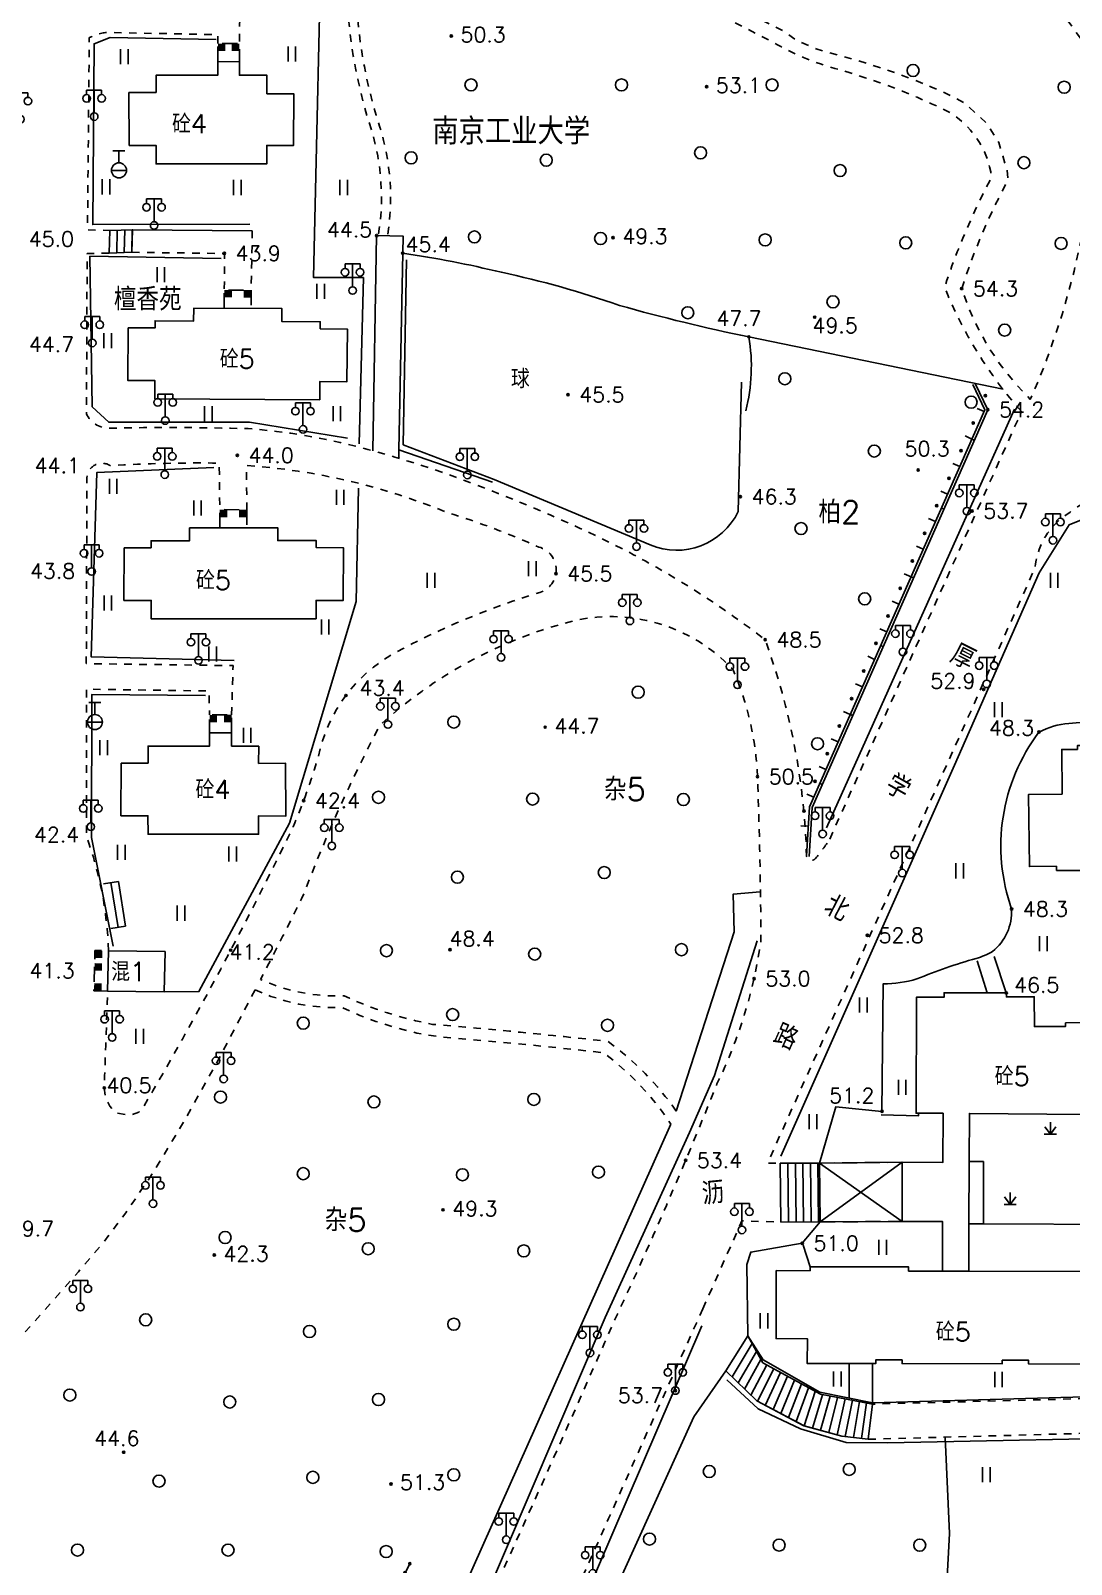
# Model space of a CAD drawing. Extents: x 115374 to 116875, y 149866 to 152432.
# Drawn here: x 115658.3 to 115796.6, y 151637.3 to 151841.1 of the extents above; entities that cross this region are included whole.
import ezdxf
from ezdxf.enums import TextEntityAlignment as Align

# ---------------------------------------------------------------- set-up
doc = ezdxf.new("R2010")
doc.units = 0
doc.header["$MEASUREMENT"] = 0
doc.header["$PDMODE"] = 32
doc.header["$PDSIZE"] = 0.3
doc.linetypes.add('X5', pattern=[3, 2, -1])
doc.linetypes.add('X6', pattern=[2, 1, -1])
doc.layers.get('0').update_dxf_attribs({"linetype": 'CONTINUOUS'})
for name, color, linetype in [('BOUND', 7, 'CONTINUOUS'), ('DLDW', 14, 'CONTINUOUS'), ('DLSS', 5, 'CONTINUOUS'), ('DMTZ', 5, 'CONTINUOUS'), ('GCD', 1, 'CONTINUOUS'), ('GXYZ', 2, 'CONTINUOUS'), ('JMD', 6, 'CONTINUOUS'), ('YZH', 2, 'CONTINUOUS'), ('ZBTZ', 5, 'CONTINUOUS')]:
    doc.layers.add(name, color=color, linetype=linetype)
doc.styles.add('HZ', font='rs.shx', dxfattribs={"bigfont": 'hztxt.shx'})
doc.linetypes.add('X19', pattern='A,4.5,[145,symbolx.shx,S=1,R=0,X=0,Y=1],4.5,-0.5,[146,symbolx.shx,S=1,R=0,X=0,Y=0],-0.5', length=10)
doc.linetypes.add('X20', pattern='A,4.5,[145,symbolx.shx,S=1,R=0,X=0,Y=0],4.5,-0.5,[146,symbolx.shx,S=1,R=0,X=0,Y=0],-0.5', length=10)
doc.linetypes.add('X35', pattern='A,2,[4,symbolt.shx,S=1,R=0,X=0,Y=0],2,[28,symbolt.shx,S=1,R=0,X=0,Y=0],1e-11', length=4)
doc.linetypes.add('X36', pattern='A,2,[4,symbolt.shx,S=1,R=180,X=0,Y=0],2,[28,symbolt.shx,S=1,R=180,X=0,Y=0],1e-11', length=4)
doc.linetypes.add('X4', pattern='A,0,-1e-09,[149,symbolx.shx,S=0.15,R=0,X=0,Y=0],-1.6', length=1.6)
doc.linetypes.add('X49', pattern='A,0,[5,symbolt.shx,S=1,R=0,X=0,Y=0],-10', length=10)

# ---------------------------------------------------------------- blocks, each defined once
blk = doc.blocks.new('GC124')
for p, q in [((0, -0.8), (-0.75, 0.2)), ((0, -0.8), (0, 0.8)), ((0, -0.8), (0.75, 0.2)), ((-0.8, -0.8), (0.75, -0.8)), ((0.8, -0.8), (0, -0.8))]:
    blk.add_line(p, q)
blk = doc.blocks.new('GC097')
for p, q in [((-1, 2.92), (-1, 3.52)), ((-1, 3.52), (1, 3.52)), ((0, 0.52), (0, 3.52)), ((1, 3.52), (1, 2.92))]:
    blk.add_line(p, q)
for centre in [(-1, 2.42), (1, 2.42), (0.01, 0)]:
    blk.add_circle(centre, 0.5)
blk = doc.blocks.new('GC271')
at = {"const_width": 1}
blk.add_lwpolyline([(-0.5, 0), (0.5, 0)], dxfattribs=at)
blk = doc.blocks.new('GC133')
for p, q in [((-0.81, 2.59), (0.79, 2.59)), ((-0.01, 0.99), (-0.01, 2.59)), ((-1.01, -0.01), (0.99, -0.01))]:
    blk.add_line(p, q)
blk.add_circle((-0.01, -0.01), 1)
blk = doc.blocks.new('GC132')
for p, q in [((0.7, 3.1), (0.06, 1.9)), ((0.51, 3.04), (0.7, 3.1)), ((0.7, 3.1), (0.75, 2.94)), ((0.63, 1.59), (0, 0.5)), ((0.06, 1.9), (0.63, 1.59))]:
    blk.add_line(p, q)
blk.add_circle((0, 0), 0.5)
for p in [(0.7, 3.1), (0.7, 3.1), (0.06, 1.9), (0.63, 1.59)]:
    blk.add_point(p)
blk = doc.blocks.new('GC121')
for p, q in [((-0.5, -0.64), (-0.5, 1.36)), ((-0.5, -0.64), (-0.5, 0.86)), ((0.5, -0.64), (0.5, 1.36))]:
    blk.add_line(p, q)
blk = doc.blocks.new('GC122')
blk.add_circle((0, 0), 0.8)

msp = doc.modelspace()

# ---------------------------------------------------------------- linework, layer by layer
at = {"layer": 'BOUND', "linetype": 'Continuous', "flags": 128}
for points, elevation in [([(115671.78, 151811.62), (115668.75, 151811.53), (115668.82, 151814.52), (115671.85, 151814.61)], 44.67), ([(115763.14, 151690.62), (115757.93, 151690.6), (115758.02, 151682.79), (115763.24, 151682.81)], 50.46), ([(115763.14, 151690.62), (115774.14, 151690.74), (115774.12, 151682.88), (115763.24, 151682.81)], 50.46)]:
    msp.add_lwpolyline(points, close=True, dxfattribs=dict(at, elevation=elevation))
msp.add_lwpolyline([(115770.18, 151658.61), (115763.26, 151659.92), (115755.59, 151664.1), (115753.63, 151667.68), (115750.71, 151663.03), (115754.79, 151659.04), (115761.08, 151655.74), (115766.12, 151654.36), (115769.62, 151653.94)], close=True, dxfattribs=at)
at = {"layer": 'DLDW', "linetype": 'Continuous'}
for p, q in [((115668.01, 151727.73, 42.22), (115669.98, 151728.05, 42.22)), ((115668.99, 151727.89, 42.22), (115669.95, 151721.94, 42.22)), ((115669.98, 151728.05, 42.22), (115670.93, 151722.09, 42.22)), ((115670.93, 151722.09, 42.22), (115668.96, 151721.78, 42.22))]:
    msp.add_line(p, q, dxfattribs=at)
at = {"layer": 'DLSS', "linetype": 'X6', "elevation": 52.62, "flags": 128}
msp.add_lwpolyline([(115740.93, 151877.55), (115742.54, 151876.38), (115744.95, 151874.63), (115746.53, 151873.49), (115747.66, 151872.69), (115748.89, 151871.87), (115750.54, 151870.77), (115751.22, 151870.13), (115752.91, 151868.52), (115754.16, 151867.33), (115755.07, 151866.46), (115756.32, 151865.27), (115757.49, 151864.74), (115759.25, 151863.94), (115761.53, 151862.53), (115763.22, 151861.49), (115765.28, 151860.22), (115766.19, 151860), (115768.35, 151859.49), (115770.09, 151859.08), (115772.51, 151858.51), (115774.88, 151857.95), (115776.09, 151858.36), (115778.02, 151859.01), (115779.88, 151859.64), (115781.71, 151860.25), (115782.86, 151858.75), (115786.38, 151854.23), (115790.85, 151848.67), (115793.21, 151845.82), (115796.31, 151842.16), (115797.81, 151840.07), (115799.14, 151837.16), (115799.75, 151834.52), (115799.89, 151832.39), (115799.77, 151828.13), (115799.49, 151824.15), (115798.86, 151818.74), (115798.23, 151814.9), (115796.98, 151809.1), (115795.39, 151803.37), (115793.36, 151797.45), (115792.2, 151794.53), (115791.15, 151792.09), (115789.4, 151793.92), (115787.27, 151796.53), (115785.5, 151799.18), (115784.08, 151801.75), (115782.95, 151804.26), (115782.03, 151806.81), (115782.71, 151808.86), (115783.81, 151811.84), (115785.4, 151815.62), (115786.47, 151817.89), (115787.57, 151820.06), (115788.18, 151821.19), (115788.07, 151822.51), (115786.97, 151826.19), (115785.41, 151828.7), (115782.53, 151831.36), (115780.75, 151832.37), (115779.41, 151832.97), (115777.92, 151833.62), (115775.85, 151834.46), (115773.09, 151835.5), (115771.27, 151836.13), (115768.18, 151837.11), (115765.99, 151837.73), (115764.03, 151838.24), (115762.68, 151838.64), (115760.14, 151839.78), (115758.13, 151841.13), (115755.41, 151842.49), (115750.36, 151845.01), (115748.33, 151846.39), (115746.36, 151847.98), (115744.49, 151849.7), (115742.84, 151851.42), (115741.56, 151852.9), (115740.14, 151854.75), (115739.09, 151856.28), (115737.89, 151858.24), (115736.7, 151860.49), (115736.13, 151861.71), (115736.38, 151863.4), (115736.85, 151865.91), (115737.25, 151867.61), (115737.64, 151869.05), (115738.18, 151870.81), (115738.82, 151872.67), (115739.44, 151874.25), (115740.01, 151875.6), (115740.51, 151876.69)], close=True, dxfattribs=at)
at = {"layer": 'DLSS', "linetype": 'X6', "flags": 128}
for points, elevation in [([(115683.55, 151866.48), (115683.59, 151869.75), (115667.7, 151869.55, 0.426836), (115666.19, 151867.94), (115665.99, 151844.67, 0.153034), (115668.85, 151843.84), (115686.1, 151843.45), (115686.06, 151839.35)], 46.36), ([(115789.98, 151790.47, -0.086861), (115779.75, 151806.99, -0.040391), (115786, 151821.61, 0.240161), (115779.93, 151830.48, 0.045281), (115764.18, 151836.34, -0.054988), (115757.15, 151839.44), (115749.36, 151843.45), (115747.52, 151844.71, -0.114483), (115734.25, 151861.33, -0.066939), (115735.99, 151870.57, 0.232459)], 52.62), ([(115700.53, 151854.55, 0.100708), (115703.59, 151827.9, -0.11618), (115704.51, 151813.84, -0.115468)], 48.21), ([(115701.73, 151854.51, 0.100992), (115704.73, 151828.26, -0.114868), (115705.73, 151813.81, -0.115554)], 48.21), ([(115683.18, 151839.35), (115683.2, 151840.54), (115668.81, 151840.82, 0.134317), (115666.11, 151840.14), (115665.87, 151814.62), (115668.82, 151814.52)], 44.86), ([(115668.75, 151811.53), (115665.82, 151811.45), (115665.73, 151790.16, 0.291272), (115668.69, 151788.25, -0.012951), (115687.2, 151788.2, -0.045675), (115702.21, 151785.68, -0.025444), (115716.45, 151781.14, -0.018405), (115732.2, 151774.55, -0.056276), (115755.92, 151760.15, -0.080357), (115761.42, 151731.38, 0.610877), (115762.61, 151731.1, 0.032978), (115764.49, 151733.68, -0.354076)], 45.03), ([(115685.02, 151750.18), (115685.21, 151756.72), (115665.71, 151756.98), (115665.79, 151781.59, -0.594623), (115668.91, 151783.27, -0.018964), (115683.37, 151783.62), (115683.44, 151777.44)], 42.9), ([(115687.03, 151777.4), (115687, 151783.3, -0.080952), (115713.78, 151777.01, -0.031266), (115725.84, 151772.47, -0.746545), (115725.96, 151766.43, 0.050749), (115706.66, 151758.37, 0.218962), (115696.53, 151744.58, -0.028983), (115693.18, 151735.28, -0.019701), (115673.22, 151697.92), (115672.71, 151697.4), (115671.86, 151697.1), (115670.9, 151697.06), (115669.82, 151697.29), (115669.37, 151697.59), (115668.85, 151698.19), (115668.24, 151699.47), (115668.09, 151700.63, 0.001072), (115668.54, 151713.48)], 42.26), ([(115813.19, 151783.52, 0.134622), (115795.46, 151776.4, 0.211879), (115791.8, 151769.76), (115776.3, 151735.18), (115756.24, 151690.64), (115757.93, 151690.6)], 48.16), ([(115715.4, 151500), (115712.9, 151521.8), (115706.31, 151580.25, -0.072054), (115708.08, 151602.15, -0.040525), (115718.86, 151631.71, 0.004673), (115735.6, 151669.1, 0.015173), (115749.51, 151701.14, 0.079188), (115755.36, 151720.21, 0.007803), (115754.9, 151741.98, 0.092811), (115751.61, 151756.23, 0.273895), (115729.83, 151762.51, 0.121025), (115704.71, 151748.79, 0.030553), (115694.65, 151726.47, -0.007544), (115688.86, 151715.03, -0.017909)], 47.25), ([(115668.66, 151718.83, 0.079455), (115665.73, 151734.03), (115665.72, 151753.59), (115682, 151753.35), (115682.08, 151750.19)], 40.87), ([(115744.11, 151697.54, 0.081927), (115735.03, 151706.79, 0.007541), (115711.73, 151709.06, -0.064714), (115699.97, 151712.86, -0.118693), (115688.86, 151715.03, -0.119132)], 41.24)]:
    msp.add_lwpolyline(points, format="xyb", dxfattribs=dict(at, elevation=elevation))
for points, elevation in [([(115687.77, 151814.49), (115687.62, 151806.61)], 44.5), ([(115671.78, 151811.62), (115684.06, 151811.47), (115684.05, 151806.61)], 44.67), ([(115764.49, 151733.68), (115789.98, 151790.47)], 52.62), ([(115688.13, 151713.64), (115683.25, 151704.32), (115678.23, 151695.38), (115674.47, 151689.18), (115670.97, 151684.04), (115668.02, 151680.11), (115664.67, 151676.2), (115656.84, 151667.35), (115650.44, 151660.02), (115642.63, 151650.96), (115638.81, 151646.48), (115635.01, 151641.99), (115632.81, 151639.38), (115630.96, 151637.19), (115630.28, 151636.37)], 41.24), ([(115688.13, 151713.64), (115690.25, 151712.78), (115692.12, 151712.19), (115693.97, 151711.76), (115695.63, 151711.49), (115697.6, 151711.31), (115699.65, 151711.29), (115702.05, 151710.25), (115704.2, 151709.45), (115706.8, 151708.62), (115709.61, 151707.9), (115712.64, 151707.41), (115716.72, 151707.06), (115720.19, 151706.75), (115724.07, 151706.38), (115728.79, 151705.9), (115732.44, 151705.51), (115734.44, 151705.29), (115735.7, 151704.31), (115737.33, 151702.9), (115738.68, 151701.6), (115740.01, 151700.2), (115741.05, 151698.98), (115742.24, 151697.47), (115743.4, 151695.82)], 41.24)]:
    msp.add_lwpolyline(points, dxfattribs=dict(at, elevation=elevation))
for points in [[(115747.64, 151671.27), (115752.83, 151682.95), (115758.02, 151682.79)], [(115812.51, 151659.7), (115770.18, 151658.61)], [(115769.62, 151653.94), (115812.3, 151655.11)]]:
    msp.add_lwpolyline(points, dxfattribs=at)
msp.add_lwpolyline([(115731.42, 151602.77), (115730.91, 151584.01, -0.376004), (115729.31, 151582.4), (115720.92, 151582.41, -0.245253), (115717.04, 151584.44), (115717.38, 151594.87, -0.060342), (115729.44, 151630.73, -0.000864), (115747.64, 151671.27, 0.148568)], format="xyb", dxfattribs=at)
at = {"layer": 'DMTZ', "linetype": 'X36', "flags": 128}
for points in [[(115671.82, 151814.61), (115687.77, 151814.49)], [(115771.33, 151697.04), (115776.3, 151696.92), (115776.3, 151697.25)], [(115753.63, 151667.68), (115753.49, 151677.17), (115754, 151678.8), (115760.85, 151679.97), (115763.24, 151682.81)], [(115767.08, 151659.4), (115767.08, 151664)], [(115770.19, 151658.78), (115770.18, 151664)]]:
    msp.add_lwpolyline(points, dxfattribs=at)
at = {"layer": 'DMTZ', "linetype": 'X35', "flags": 128}
for points, elevation in [([(115707.25, 151785.4), (115707.76, 151811.51)], 45.41), ([(115784.09, 151717.48), (115785.4, 151713.24)], 48.92)]:
    msp.add_lwpolyline(points, dxfattribs=dict(at, elevation=elevation))
at = {"layer": 'DMTZ', "linetype": 'X36', "elevation": 45.41, "flags": 128}
msp.add_lwpolyline([(115707.76, 151811.51, -0.02305), (115720.86, 151808.97, -0.031359), (115736.55, 151804.57, 0.018553), (115753.75, 151800.39, -0.104991), (115753.34, 151790.58)], format="xyb", dxfattribs=at)
at = {"layer": 'DMTZ', "linetype": 'X36', "flags": 128}
for points, elevation in [([(115707.25, 151785.4), (115719.68, 151781.08)], 45.41), ([(115787.96, 151713.24), (115786.35, 151718.08)], 46.51), ([(115784.91, 151682.55), (115803.58, 151682.48)], 46.13)]:
    msp.add_lwpolyline(points, dxfattribs=dict(at, elevation=elevation))
at = {"layer": 'DMTZ', "linetype": 'X35', "elevation": 46.77, "flags": 128}
msp.add_lwpolyline([(115815.09, 151750.73, -0.323184), (115811.56, 151748.88, 0.044983), (115796.27, 151749.03, 0.102238), (115792.29, 151747.87, 0.250905), (115788.66, 151724.38, -0.24123), (115786.14, 151718.75, -0.0622), (115783.96, 151717.82, 0.028731), (115776.07, 151715.09, -0.076844), (115771.6, 151714.46), (115771.44, 151697.5), (115765.29, 151698.1), (115763.14, 151690.62)], format="xyb", dxfattribs=at)
at = {"layer": 'DMTZ', "linetype": 'X35', "flags": 128}
for points in [[(115760.97, 151679.74), (115761.89, 151676.86)], [(115753.63, 151667.68), (115755.65, 151664.47), (115763.18, 151660.19), (115770.19, 151658.78), (115812.43, 151659.97)]]:
    msp.add_lwpolyline(points, dxfattribs=at)
at = {"layer": 'GCD', "linetype": 'Continuous'}
for p in [(115714.2, 151840.37, 50.3), (115748.14, 151833.62, 53.14), (115704.29, 151813.84, 44.47), (115735.71, 151813.58, 49.33), (115684.06, 151811.47, 43.92), (115707.76, 151811.51, 45.41), (115782.03, 151806.81, 54.29), (115762.51, 151803.01, 49.54), (115753.75, 151800.39, 47.74), (115729.72, 151792.71, 45.54), (115785.5, 151790.71, 54.23), (115685.78, 151784.64, 44.02), (115776.25, 151782.72, 50.29), (115752.62, 151779.16, 46.33), (115783.41, 151777.27, 53.7), (115728.12, 151768.94, 45.51), (115755.92, 151760.15, 48.53), (115784.95, 151753.55, 52.94), (115700.21, 151752.75, 43.4), (115726.68, 151748.54, 44.69), (115792.29, 151747.88, 48.33), (115754.9, 151741.98, 50.45), (115694.59, 151738.79, 42.45), (115788.66, 151724.38, 48.3), (115769.5, 151720.89, 52.84), (115684.9, 151718.91, 41.24), (115714.05, 151718.97, 48.39), (115754.45, 151715.14, 52.98), (115787.96, 151713.23, 46.51), (115668.09, 151700.63, 40.51), (115771.44, 151697.5, 51.21), (115745.35, 151690.99, 53.37), (115713.12, 151684.42, 49.3), (115760.85, 151679.97, 50.97), (115682.71, 151678.43, 42.35), (115743.99, 151660.41, 53.69), (115670.68, 151652.22, 44.57), (115706.21, 151647.98, 51.31)]:
    msp.add_point(p, dxfattribs=at)
at = {"layer": 'JMD', "linetype": 'Continuous', "flags": 128}
for points in [[(115683.18, 151836.95), (115683.18, 151835.14), (115674.98, 151835.15), (115674.99, 151832.86), (115671.38, 151832.85), (115671.41, 151825.82), (115674.98, 151825.83), (115674.99, 151823.37), (115689.69, 151823.36), (115689.69, 151825.82), (115693.26, 151825.83), (115693.28, 151832.69), (115689.71, 151832.68), (115689.7, 151835.14), (115686.06, 151835.14), (115686.06, 151836.94)], [(115671.26, 151801.61), (115674.85, 151801.58), (115674.86, 151802.52), (115679.97, 151802.48), (115679.99, 151804.19), (115691.71, 151804.14), (115691.7, 151802.43), (115696.8, 151802.4), (115696.79, 151801.46), (115700.4, 151801.43), (115700.35, 151794.43), (115696.74, 151794.44), (115696.73, 151792.03), (115674.8, 151792.14), (115674.82, 151794.58), (115671.21, 151794.6)], [(115670.73, 151772.38), (115674.31, 151772.37), (115674.32, 151773.31), (115679.43, 151773.3), (115679.43, 151775.01), (115691.16, 151775.04), (115691.16, 151773.32), (115696.26, 151773.33), (115696.26, 151772.39), (115699.87, 151772.38), (115699.86, 151765.37), (115696.25, 151765.37), (115696.25, 151762.95), (115674.33, 151762.93), (115674.33, 151765.37), (115670.71, 151765.37)], [(115670.34, 151743.74), (115673.93, 151743.76), (115673.93, 151746.03), (115682.07, 151746.01), (115682.08, 151747.77), (115685.02, 151747.77), (115685.02, 151746.02), (115688.62, 151746.01), (115688.61, 151743.73), (115692.2, 151743.75), (115692.24, 151736.72), (115688.6, 151736.77), (115688.61, 151734.31), (115673.91, 151734.32), (115673.9, 151736.76), (115670.32, 151736.77)], [(115809.03, 151708.85), (115812.74, 151708.87), (115812.84, 151745.6), (115810.78, 151745.6), (115810.78, 151746.1), (115797.4, 151746.09), (115797.4, 151745.59), (115795.33, 151745.58), (115795.38, 151739.65), (115790.92, 151739.61), (115791.02, 151730.02), (115794.62, 151730.06), (115794.63, 151729.5), (115803.13, 151729.49), (115803.13, 151730.14), (115803.63, 151730.14), (115803.61, 151722.8), (115809.03, 151722.9), (115809.03, 151708.85)], [(115676.2, 151718.73), (115676.07, 151713.39), (115668.54, 151713.48), (115668.66, 151718.83)], [(115803.56, 151676.24), (115779.48, 151676.27), (115774.97, 151676.28), (115774.97, 151676.84), (115761.89, 151676.86), (115761.89, 151676.33), (115757.38, 151676.35), (115757.36, 151667.31), (115761.52, 151667.3), (115761.51, 151664), (115770.61, 151664), (115770.61, 151664.47), (115774.11, 151664.47), (115774.11, 151663.99), (115787.41, 151663.97), (115787.41, 151664.44), (115790.91, 151664.43), (115790.91, 151663.95), (115804.21, 151663.93), (115804.22, 151667.03), (115803.53, 151667.05)]]:
    msp.add_lwpolyline(points, close=True, dxfattribs=at)
for points in [[(115804.89, 151709.31), (115795.84, 151709.26), (115795.84, 151708.78), (115791.69, 151708.76), (115791.67, 151712.73), (115787.97, 151712.71), (115787.96, 151713.24), (115779.69, 151713.26), (115779.69, 151712.67), (115776.02, 151712.65), (115775.96, 151697.25), (115779.56, 151697.24), (115779.53, 151690.72), (115774.14, 151690.74), (115774.12, 151682.88), (115779.5, 151682.86), (115779.48, 151676.27), (115782.98, 151676.28), (115783, 151682.56), (115783.03, 151690.83), (115783.05, 151697.22), (115803.63, 151697.03)], [(115783.03, 151690.83), (115784.92, 151690.82), (115784.91, 151682.55), (115783, 151682.56)]]:
    msp.add_lwpolyline(points, dxfattribs=at)
at = {"layer": 'YZH', "linetype": 'Continuous'}
for p, q in [((115669.75, 151811.56, 44.67), (115669.82, 151814.55, 44.67)), ((115670.75, 151811.59, 44.67), (115670.82, 151814.58, 44.67)), ((115671.75, 151811.62, 44.67), (115671.82, 151814.61, 44.67)), ((115758.93, 151690.6, 50.46), (115759.02, 151682.79, 50.46)), ((115759.93, 151690.61, 50.46), (115760.02, 151682.8, 50.46)), ((115760.93, 151690.61, 50.46), (115761.02, 151682.8, 50.46)), ((115761.93, 151690.62, 50.46), (115762.02, 151682.81, 50.46)), ((115762.93, 151690.62, 50.46), (115763.02, 151682.81, 50.46)), ((115763.14, 151690.62, 50.46), (115774.12, 151682.88, 50.46)), ((115774.14, 151690.74, 50.46), (115763.24, 151682.81, 50.46)), ((115754.19, 151666.66), (115751.53, 151662.24)), ((115754.76, 151665.62), (115752.35, 151661.43)), ((115755.34, 151664.55), (115753.19, 151660.61)), ((115756.13, 151663.81), (115754.03, 151659.78)), ((115757.05, 151663.31), (115754.91, 151658.98)), ((115757.97, 151662.8), (115755.93, 151658.44)), ((115758.89, 151662.3), (115756.96, 151657.9)), ((115759.81, 151661.8), (115757.98, 151657.36)), ((115760.73, 151661.29), (115759.01, 151656.82)), ((115761.66, 151660.79), (115760.04, 151656.28)), ((115762.58, 151660.28), (115761.08, 151655.74)), ((115763.54, 151659.86), (115762.19, 151655.43)), ((115764.55, 151659.67), (115763.29, 151655.13)), ((115765.55, 151659.49), (115764.38, 151654.83)), ((115766.53, 151659.3), (115765.47, 151654.54)), ((115767.5, 151659.12), (115766.55, 151654.31)), ((115768.45, 151658.94), (115767.64, 151654.18)), ((115769.38, 151658.76), (115768.71, 151654.05))]:
    msp.add_line(p, q, dxfattribs=at)
at = {"layer": 'YZH'}
for p, q in [((115785.01, 151790.47, 52.63), (115784.1, 151790.88, 52.63)), ((115783.39, 151786.81, 52.63), (115782.48, 151787.22, 52.63)), ((115781.78, 151783.15, 52.63), (115780.86, 151783.56, 52.63)), ((115780.16, 151779.5, 52.63), (115779.25, 151779.9, 52.63)), ((115778.54, 151775.84, 52.63), (115777.63, 151776.24, 52.63)), ((115776.93, 151772.18, 52.63), (115776.01, 151772.58, 52.63)), ((115775.31, 151768.52, 52.63), (115774.4, 151768.92, 52.63)), ((115773.69, 151764.86, 52.63), (115772.78, 151765.26, 52.63)), ((115772.08, 151761.2, 52.63), (115771.16, 151761.61, 52.63)), ((115770.46, 151757.54, 52.63), (115769.55, 151757.95, 52.63)), ((115768.84, 151753.88, 52.63), (115767.93, 151754.29, 52.63)), ((115767.23, 151750.23, 52.63), (115766.31, 151750.63, 52.63)), ((115765.61, 151746.57, 52.63), (115764.7, 151746.97, 52.63)), ((115763.99, 151742.91, 52.63), (115763.08, 151743.31, 52.63)), ((115762.38, 151739.25, 52.63), (115761.46, 151739.65, 52.63)), ((115761.65, 151735.37, 52.63), (115760.65, 151735.43, 52.63))]:
    msp.add_line(p, q, dxfattribs=at)
at = {"layer": 'YZH', "linetype": 'X5'}
for p, q in [((115763.14, 151690.62, 50.46), (115774.14, 151690.74, 50.46)), ((115763.24, 151682.81, 50.46), (115774.12, 151682.88, 50.46))]:
    msp.add_line(p, q, dxfattribs=at)
at = {"layer": 'YZH', "linetype": 'X19', "elevation": 55.22, "flags": 128}
msp.add_lwpolyline([(115701.97, 151786.2), (115702.54, 151808.26), (115695.9, 151808.27), (115697.11, 151860.49), (115709.69, 151880.24), (115709.77, 151902.39), (115690.44, 151902.44), (115690.5, 151908.46), (115630, 151908.95), (115629.93, 151902.99), (115615.76, 151903.17), (115615.58, 151888.98), (115605.02, 151876.76), (115604.98, 151866.89)], dxfattribs=at)
at = {"layer": 'YZH', "linetype": 'X5', "flags": 128}
for points, elevation in [([(115683.18, 151836.95), (115683.18, 151839.35), (115686.06, 151839.35), (115686.06, 151836.94)], 45.5), ([(115684.04, 151804.18), (115684.05, 151806.61), (115687.62, 151806.61), (115687.61, 151804.16)], 43.26), ([(115683.44, 151775.02), (115683.44, 151777.44), (115687.03, 151777.4), (115687.04, 151775.03)], 42.33), ([(115685.02, 151747.77), (115685.02, 151750.18), (115682.08, 151750.19), (115682.08, 151747.77)], 42.9), ([(115668.54, 151713.48), (115666.73, 151713.53), (115666.86, 151718.87), (115668.66, 151718.83)], 40.87)]:
    msp.add_lwpolyline(points, dxfattribs=dict(at, elevation=elevation))
at = {"layer": 'YZH', "linetype": 'Continuous', "flags": 128}
for points, elevation in [([(115671.78, 151811.62), (115668.75, 151811.53), (115668.82, 151814.52), (115671.85, 151814.61)], 44.67), ([(115761.42, 151731.38), (115761.8, 151737.95), (115785.11, 151790.71), (115783.52, 151794.04)], 52.63), ([(115761.77, 151731.36), (115762.15, 151737.86), (115785.5, 151790.71), (115783.84, 151794.19)], 52.63), ([(115783.39, 151786.81), (115783.71, 151786.67)], 52.63), ([(115779.35, 151777.67), (115779.67, 151777.52)], 52.63), ([(115775.31, 151768.52), (115775.63, 151768.38)], 52.63), ([(115771.27, 151759.37), (115771.59, 151759.23)], 52.63), ([(115767.23, 151750.23), (115767.55, 151750.08)], 52.63), ([(115763.19, 151741.08), (115763.51, 151740.94)], 52.63), ([(115763.14, 151690.62), (115757.93, 151690.6), (115758.02, 151682.79), (115763.24, 151682.81)], 50.46)]:
    msp.add_lwpolyline(points, dxfattribs=dict(at, elevation=elevation))
at = {"layer": 'YZH', "linetype": 'X19', "flags": 128}
msp.add_lwpolyline([(115708.24, 151810.64), (115707.82, 151786.05), (115719.92, 151781.44), (115740.63, 151772.75, 0.399327), (115752.34, 151777.2), (115752.76, 151794.36)], format="xyb", dxfattribs=at)
at = {"layer": 'YZH', "linetype": 'X20', "elevation": 40.87, "flags": 128}
msp.add_lwpolyline([(115701.86, 151780.27), (115701.56, 151765.24), (115692.7, 151735.8), (115680.68, 151713.42), (115676.07, 151713.39)], dxfattribs=at)
at = {"layer": 'YZH', "linetype": 'Continuous', "flags": 128}
msp.add_lwpolyline([(115770.18, 151658.61), (115763.26, 151659.92), (115755.59, 151664.1), (115753.63, 151667.68), (115750.71, 151663.03), (115754.79, 151659.04), (115761.06, 151655.74), (115766.12, 151654.36), (115769.62, 151653.94)], dxfattribs=at)
at = {"layer": 'YZH'}
for p in [(115785.18, 151792.58, 52.63), (115783.56, 151788.93, 52.63), (115781.95, 151785.27, 52.63), (115780.33, 151781.61, 52.63), (115778.71, 151777.95, 52.63), (115777.1, 151774.29, 52.63), (115775.48, 151770.63, 52.63), (115773.86, 151766.97, 52.63), (115772.25, 151763.31, 52.63), (115770.63, 151759.66, 52.63), (115769.01, 151756, 52.63), (115767.4, 151752.34, 52.63), (115765.78, 151748.68, 52.63), (115764.16, 151745.02, 52.63), (115762.55, 151741.36, 52.63), (115761.07, 151737.41, 52.63)]:
    msp.add_point(p, dxfattribs=at)
at = {"layer": 'ZBTZ', "linetype": 'X49', "flags": 128}
for points in [[(115682.97, 151839.9), (115668.86, 151840.16), (115666.74, 151839.33), (115666.56, 151815.3), (115687.43, 151815.34)], [(115683.63, 151810.81), (115666.19, 151811.1), (115666.47, 151791.11), (115668.69, 151789.04), (115687.41, 151789.04), (115700.41, 151786.91)], [(115764.08, 151735.18), (115789.03, 151790.78)], [(115682.67, 151783.05), (115667.11, 151782.38), (115666.37, 151757.87), (115685.36, 151757.4)], [(115812.32, 151781.82), (115796.31, 151775.43), (115792.32, 151769.02), (115781.06, 151743.48), (115758.02, 151691.55)], [(115681.55, 151752.75), (115666.45, 151752.89), (115666.41, 151733.87), (115669.27, 151719.44)], [(115714.79, 151500), (115712.09, 151522.4), (115705.44, 151580.43), (115707.18, 151602.64), (115718.14, 151631.52), (115734.67, 151670.12), (115745.87, 151694.68), (115749.19, 151702.25), (115754.86, 151720.16)], [(115718.05, 151584.63), (115718.26, 151594.99), (115731.75, 151632.36), (115747.5, 151668.99)], [(115750.83, 151661.82), (115754.97, 151657.98), (115760.63, 151655.34), (115766.7, 151653.49), (115772.23, 151653.46), (115811.59, 151654.28), (115811.49, 151603.78), (115805.03, 151603.75)]]:
    msp.add_lwpolyline(points, dxfattribs=at)
at = {"layer": 'ZBTZ', "linetype": 'Continuous', "flags": 128}
for points, elevation in [([(115707.76, 151811.51), (115707.8, 151813.77), (115704.29, 151813.84), (115703.79, 151785.25)], 45.41), ([(115744.11, 151697.54), (115751.78, 151721.35), (115751.67, 151726.36), (115755.24, 151726.65)], 41.24), ([(115709.68, 151626.34), (115710.83, 151626.43), (115713.58, 151629), (115743.4, 151695.82)], 41.24)]:
    msp.add_lwpolyline(points, dxfattribs=dict(at, elevation=elevation))
at = {"layer": 'ZBTZ', "linetype": 'X4', "flags": 128}
for points, elevation in [([(115787.52, 151793.44), (115753.75, 151800.39)], 52.63), ([(115707.25, 151785.4), (115707.23, 151784.26)], 45.41)]:
    msp.add_lwpolyline(points, dxfattribs=dict(at, elevation=elevation))
at = {"layer": 'ZBTZ', "linetype": 'Continuous', "flags": 128}
msp.add_lwpolyline([(115750.71, 151663.03), (115746.42, 151656.92), (115733.23, 151627.82), (115725.23, 151608.17), (115722.79, 151602.29), (115720.92, 151582.41)], dxfattribs=at)
at = {"layer": 'ZBTZ', "linetype": 'X4', "flags": 128}
msp.add_lwpolyline([(115779.83, 151654.22), (115780.41, 151641.4), (115778.96, 151613.81), (115742.15, 151613.76)], dxfattribs=at)

# ---------------------------------------------------------------- block references
at = {"layer": 'DLDW', "linetype": 'Continuous'}
for name, p in [('GC097', (115656.96, 151829.29, 45.6)), ('GC097', (115666.75, 151829.65, 44.48)), ('GC097', (115674.71, 151815.19, 44.43)), ('GC097', (115701.09, 151806.55, 44)), ('GC097', (115666.5, 151799.58, 44.62)), ('GC097', (115676.2, 151789.27, 43.96)), ('GC097', (115694.5, 151788.1, 43.85)), ('GC097', (115676.13, 151782.09, 43.82)), ('GC097', (115716.34, 151782.04, 45.48)), ('GC097', (115782.71, 151777.23, 53.7)), ('GC097', (115738.81, 151772.52, 46.31)), ('GC097', (115794.15, 151773.37, 53.72)), ('GC097', (115666.41, 151769.22, 43.75)), ('GC097', (115737.93, 151762.66, 46.31)), ('GC097', (115720.82, 151757.81, 44.7)), ('GC097', (115774.22, 151758.54, 53.04)), ('GC097', (115680.61, 151757.41, 42.99)), ('GC097', (115752.23, 151754.17, 48.71)), ('GC097', (115785.35, 151754.29, 52.94)), ('GC097', (115705.78, 151748.89, 43.37)), ('GC097', (115666.3, 151735.32, 42.68)), ('GC097', (115763.54, 151734.35, 52.7)), ('GC097', (115698.33, 151732.76, 42.09)), ('GC097', (115774.12, 151729.16, 52.78)), ('GC097', (115669.14, 151707.32, 40.87)), ('GC097', (115683.95, 151701.8, 40.46)), ('GC097', (115674.57, 151685.25, 39.84)), ('GC097', (115752.82, 151681.75, 53.41)), ('GC097', (115664.92, 151671.5, 39.31)), ('GC097', (115732.62, 151665.4, 53.65)), ('GC097', (115743.98, 151660.41, 53.69)), ('GC097', (115721.51, 151640.59, 53.79)), ('GC097', (115733, 151636.12, 53.8)), ('GC132', (115708, 151634.3, 53.47))]:
    msp.add_blockref(name, p, dxfattribs=at)
at = {"layer": 'GXYZ', "linetype": 'Continuous'}
for p in [(115670.06, 151822.52, 45.15), (115666.87, 151749.23, 43.15)]:
    msp.add_blockref('GC133', p, dxfattribs=at)
at = {"layer": 'YZH', "linetype": 'Continuous'}
for p, rotation in [((115683.69, 151838.85, 40.87), 359.9141666131042), ((115685.54, 151838.85, 42.9), 179.9141666114367), ((115684.56, 151806.12, 40.87), 359.9141666131042), ((115687.1, 151806.1, 42.9), 179.9141666114367), ((115683.93, 151776.93, 40.87), 359.9141666131042), ((115686.51, 151776.92, 42.9), 179.9141666114367), ((115682.59, 151749.67, 40.87), 359.9141666131042), ((115684.52, 151749.68, 42.9), 179.9141666114367), ((115667.34, 151718.37, 0.71), 268.9038420577966), ((115667.3, 151716.68, 0.71), 268.9038420577966), ((115667.25, 151714.02, 40.87), 88.62719631774326)]:
    msp.add_blockref('GC271', p, dxfattribs=dict(at, rotation=rotation))
at = {"layer": 'ZBTZ', "linetype": 'Continuous'}
for name, p in [('GC121', (115670.76, 151837.26)), ('GC121', (115693.02, 151837.62)), ('GC122', (115775.57, 151835.78)), ('GC122', (115716.83, 151833.86)), ('GC122', (115736.83, 151833.86)), ('GC122', (115756.83, 151833.86)), ('GC122', (115795.65, 151833.55)), ('GC122', (115708.87, 151824.17)), ('GC122', (115726.83, 151823.86)), ('GC122', (115747.34, 151824.84)), ('GC122', (115765.87, 151822.48)), ('GC122', (115790.3, 151823.53)), ('GC121', (115668.34, 151819.96, 45.15)), ('GC121', (115685.79, 151819.87)), ('GC121', (115699.91, 151819.87)), ('GC122', (115717.28, 151813.66)), ('GC122', (115734.05, 151813.46)), ('GC122', (115755.92, 151813.27)), ('GC122', (115774.59, 151812.88)), ('GC122', (115795.24, 151812.8)), ('GC121', (115675.61, 151808.3)), ('GC121', (115696.84, 151806.06)), ('GC122', (115745.63, 151803.6)), ('GC122', (115764.93, 151805.04)), ('GC122', (115787.74, 151801.29)), ('GC121', (115668.56, 151799.52)), ('GC122', (115758.53, 151794.83)), ('GC122', (115783.28, 151791.72)), ('GC121', (115681.92, 151789.84)), ('GC121', (115699, 151789.83)), ('GC122', (115770.42, 151785.22)), ('GC121', (115669.28, 151780.16)), ('GC121', (115699.45, 151778.72)), ('GC121', (115680.49, 151777.29)), ('GC122', (115760.68, 151774.92)), ('GC121', (115724.99, 151769.23, 42.26)), ('GC121', (115711.51, 151767.67)), ('GC121', (115794.32, 151767.67)), ('GC121', (115668.57, 151764.66)), ('GC122', (115769.14, 151765.59)), ('GC121', (115697.45, 151761.48)), ('GC121', (115682.49, 151757.9)), ('GC122', (115739.04, 151753.19)), ('GC121', (115786.9, 151750.52)), ('GC122', (115714.54, 151749.22)), ('GC121', (115687.08, 151747.08)), ('GC122', (115762.88, 151746.34)), ('GC121', (115668.01, 151745.46)), ('GC122', (115704.54, 151739.22)), ('GC122', (115725.02, 151738.99)), ('GC122', (115745.05, 151738.93)), ('GC121', (115670.37, 151731.55)), ('GC121', (115685.17, 151731.33)), ('GC122', (115715.02, 151728.61)), ('GC122', (115734.54, 151729.22)), ('GC121', (115781.75, 151729.09)), ('GC121', (115678.29, 151723.47)), ('GC121', (115792.89, 151719.42)), ('GC122', (115705.59, 151718.85)), ('GC122', (115725.29, 151718.4)), ('GC122', (115744.79, 151718.98)), ('GC121', (115768.97, 151711.26)), ('GC122', (115714.39, 151710.35)), ('GC121', (115672.8, 151707.12)), ('GC122', (115694.54, 151709.22)), ('GC122', (115734.97, 151708.93)), ('GC122', (115683.54, 151699.4)), ('GC121', (115774.13, 151700.32)), ('GC122', (115703.93, 151698.75)), ('GC122', (115725.18, 151699.09)), ('GC121', (115762.26, 151695.76)), ('GC124', (115793.81, 151695.26)), ('GC122', (115694.54, 151689.22)), ('GC122', (115715.69, 151689.08)), ('GC122', (115733.77, 151689.44)), ('GC124', (115788.49, 151685.93)), ('GC122', (115684.15, 151680.74)), ('GC122', (115703.17, 151679.25)), ('GC122', (115723.84, 151678.96)), ('GC121', (115771.53, 151679.06)), ('GC122', (115673.6, 151669.81)), ('GC122', (115714.54, 151669.22)), ('GC121', (115755.77, 151669.31)), ('GC122', (115695.37, 151668.26)), ('GC121', (115765.5, 151661.59)), ('GC121', (115786.93, 151661.52)), ('GC122', (115663.52, 151659.81)), ('GC122', (115684.77, 151658.89)), ('GC122', (115704.54, 151659.22)), ('GC122', (115675.37, 151648.38)), ('GC122', (115695.81, 151648.88)), ('GC122', (115714.54, 151649.22)), ('GC122', (115748.49, 151649.66)), ('GC122', (115767.09, 151649.94)), ('GC121', (115785.3, 151648.89)), ('GC122', (115740.55, 151640.68)), ('GC122', (115664.54, 151639.22)), ('GC122', (115684.54, 151639.22)), ('GC122', (115705.55, 151639.02)), ('GC122', (115757.77, 151639.88)), ('GC122', (115776.45, 151639.87))]:
    msp.add_blockref(name, p, dxfattribs=at)

# ---------------------------------------------------------------- texts
at = {"layer": 'DLDW', "linetype": 'X4', "style": 'HZ'}
msp.add_text('球', height=2.5, dxfattribs=at).set_placement((115722.13, 151793.56))
at = {"layer": 'DLSS', "linetype": 'Continuous', "style": 'HZ'}
for s, rotation, p in [('厚', 333.2499, (115782.25, 151757.95)), ('学', 330.4535, (115773.69, 151740.74)), ('北', 332.5896, (115765.51, 151724.65)), ('路', 335.9207, (115758.77, 151707.54)), ('沥', 5.632, (115748.99, 151686.79))]:
    msp.add_text(s, height=3, rotation=rotation, dxfattribs=at).set_placement(p, align=Align.MIDDLE)
at = {"layer": 'GCD', "linetype": 'Continuous', "lineweight": -3, "style": 'HZ'}
for s, p in [('50.3', (115715.44, 151839.54, 50.3)), ('53.1', (115749.37, 151832.8, 53.14)), ('49.3', (115736.95, 151812.75, 49.33)), ('49.5', (115762.21, 151800.9, 49.54)), ('50.3', (115774.44, 151784.52, 50.29)), ('44.7', (115727.91, 151747.71, 44.69)), ('48.4', (115713.98, 151719.46, 48.39)), ('49.3', (115714.35, 151683.59, 49.3)), ('42.3', (115683.94, 151677.57, 42.35)), ('44.6', (115666.77, 151653.06, 44.57)), ('51.3', (115707.4, 151647.23, 51.31))]:
    msp.add_text(s, height=2, dxfattribs=at).set_placement(p)
at = {"layer": 'GCD', "linetype": 'Continuous', "style": 'HZ'}
for s, p in [('45.0', (115658.07, 151812.39, 45.03)), ('44.5', (115697.69, 151813.64, 44.47)), ('43.9', (115685.56, 151810.47, 43.92)), ('45.4', (115708.15, 151811.67, 45.41)), ('54.3', (115783.53, 151805.81, 54.29)), ('47.7', (115749.44, 151801.85, 47.74)), ('44.7', (115658.09, 151798.39, 44.71)), ('45.5', (115731.22, 151791.71, 45.54)), ('54.2', (115787, 151789.71, 54.23)), ('44.0', (115687.28, 151783.64, 44.02)), ('44.1', (115658.85, 151782.3, 44.12)), ('46.3', (115754.12, 151778.16, 46.33)), ('53.7', (115784.91, 151776.27, 53.7)), ('43.8', (115658.24, 151768.27, 43.76)), ('45.5', (115729.62, 151767.94, 45.51)), ('48.5', (115757.42, 151759.15, 48.53)), ('52.9', (115777.87, 151753.68, 52.94)), ('43.4', (115702.02, 151752.73, 43.4)), ('48.3', (115785.66, 151747.43, 48.33)), ('50.5', (115756.4, 151740.98, 50.45)), ('42.4', (115696.09, 151737.79, 42.45)), ('42.4', (115658.76, 151733.26, 42.44)), ('48.3', (115790.16, 151723.38, 48.3)), ('52.8', (115771, 151719.89, 52.84)), ('41.2', (115684.75, 151717.68, 41.24)), ('41.3', (115658.17, 151715.18, 41.31)), ('53.0', (115755.95, 151714.14, 52.98)), ('46.5', (115789, 151713.29, 46.51)), ('40.5', (115668.39, 151699.97, 40.51)), ('51.2', (115764.43, 151698.6, 51.21)), ('53.4', (115746.85, 151689.99, 53.37)), ('39.7', (115655.42, 151680.92, 39.72)), ('51.0', (115762.35, 151678.97, 50.97)), ('53.7', (115736.35, 151658.78, 53.69))]:
    msp.add_text(s, height=2, dxfattribs=at).set_placement(p)
at = {"layer": 'JMD', "linetype": 'Continuous', "style": 'HZ'}
for s, height, p in [('砼4', 2.5, (115679.43, 151828.82)), ('南京工业大学', 3.5, (115722.17, 151827.89)), ('檀香苑', 3, (115673.87, 151805.55)), ('砼5', 2.5, (115685.77, 151797.58)), ('砼5', 2.5, (115682.61, 151768.18)), ('砼4', 2.5, (115682.55, 151740.39)), ('混1', 2.5, (115671.33, 151716.16)), ('砼5', 2.5, (115788.75, 151702.29)), ('砼5', 2.5, (115780.92, 151668.35))]:
    msp.add_text(s, height=height, dxfattribs=at).set_placement(p, align=Align.MIDDLE)
at = {"layer": 'ZBTZ', "linetype": 'Continuous', "style": 'HZ'}
for s, p in [('柏2', (115765.78, 151777.26)), ('杂5', (115737.28, 151740.45)), ('杂5', (115700.18, 151683.24))]:
    msp.add_text(s, height=3, dxfattribs=at).set_placement(p, align=Align.MIDDLE)

doc.saveas('drawing.dxf')
